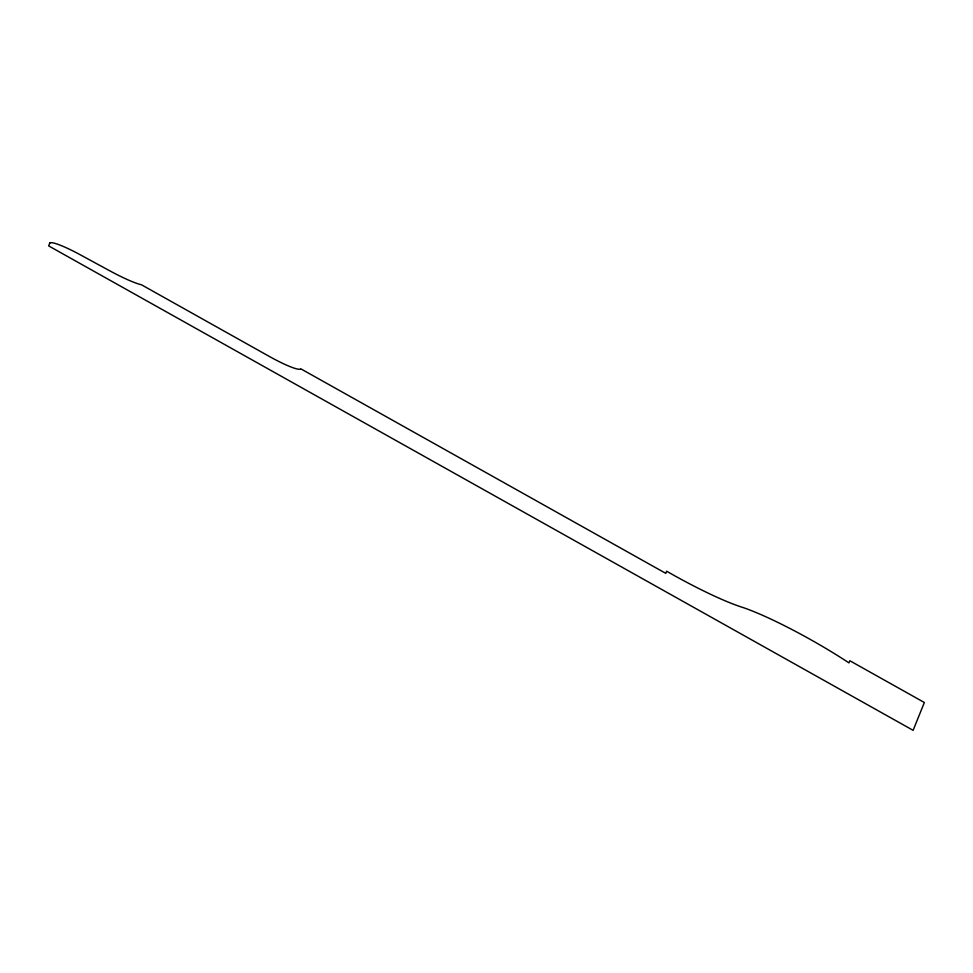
<?xml version="1.0" encoding="UTF-8"?>
<svg xmlns="http://www.w3.org/2000/svg" width="973" height="973" viewBox="0 0 973 973"><rect width="100%" height="100%" fill="white"/><g stroke="black" fill="none" stroke-linecap="round" stroke-linejoin="round"><path stroke-width="1.46" d="M49.793 243.068L48.65 245.889L913.124 730.334L924.35 702.506L849.83 660.74L848.967 662.881A93.578 12.54 29.4 0 0 743.336 607.626A92.642 12.418 29.4 0 1 666.651 571.212L665.787 573.352L300.621 368.718A34.177 4.573 29.4 0 1 269.083 356.3L141.45 284.773A43.7 5.85 29.4 0 1 107.735 269.703L81.635 255.534A36.585 4.901 29.4 0 0 49.793 243.068"/></g></svg>
